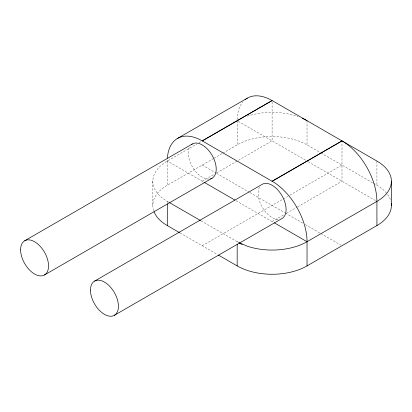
<?xml version="1.0" encoding="UTF-8"?>
<svg xmlns="http://www.w3.org/2000/svg" width="412" height="412" viewBox="0 0 412 412"><rect width="100%" height="100%" fill="white"/><g stroke="black" fill="none" stroke-linecap="round" stroke-linejoin="round"><path stroke-width="0.31" stroke-dasharray="2.06 1.54" d="M167.303 202.647L167.303 201.375A49.399 28.521 0 0 1 167.303 161.041L196.689 144.071M198.908 142.794L201.123 141.512M153.691 210.712A49.399 28.521 0 0 1 167.303 185.24L213.323 158.672M213.88 158.352L222.197 153.547M222.748 153.228L237.168 144.906A49.399 28.521 0 0 1 307.028 144.906L320.335 152.589M202.235 181.208L214.431 174.163M216.65 172.886L272.095 140.873L272.095 100.585M202.235 245.743L282.632 199.326M283.188 199.006L287.622 196.447M289.842 195.164L341.96 165.073M272.121 221.558L284.321 214.513M286.536 213.236L297.073 207.154M297.629 206.834L341.986 181.223L341.986 142.212M238.795 242.524L237.178 241.705L237.168 242.987M320.891 152.909L373.045 183.021M373.602 183.34L376.928 185.266A49.399 28.521 0 0 1 386.899 193.542M238.275 121.344L307.594 161.365M308.15 161.689L375.785 200.737M202.235 165.073L216.094 173.076M216.65 173.395L249.363 192.286M249.919 192.605L284.852 212.772M285.403 213.092L302.593 223.016M305.364 224.617L320.335 233.259M320.891 233.578L340.853 245.104M167.313 160.057A49.399 28.521 60 0 0 167.303 161.041L203.343 181.847M236.071 200.742L273.228 222.197M167.303 201.375L168.966 202.338M201.123 220.904L238.826 242.668M180.054 232.94L217.206 254.389M376.928 161.061L376.928 185.266M307.028 120.706L307.028 144.906M237.168 120.706L237.168 144.906M167.303 161.041L167.303 185.24M152.831 181.208L152.831 205.408M387.641 194.516A49.399 28.521 0 0 1 390.849 201.18M247.396 116.174A49.399 28.521 0 0 1 298.031 116.596M237.178 119.722A49.399 28.521 60 0 1 243.054 101.692M209.234 179.076A19.761 11.407 60 0 1 192.584 167.143A19.761 11.407 60 0 1 189.855 146.461M278.028 219.447A19.761 11.407 60 0 1 262.027 206.742A19.761 11.407 60 0 1 259.73 186.806"/><path stroke-width="0.62" d="M177.531 138.427L247.396 98.092M24.694 240.763L192.368 143.958M202.235 140.873L272.095 100.538L376.928 161.061A49.399 28.521 0 0 1 376.928 201.396L376.892 201.375A49.399 28.521 60 0 0 341.986 140.883L272.121 181.27L202.235 140.873A49.399 28.521 60 0 0 167.396 158.126M202.235 140.919L272.095 100.585A49.399 28.521 60 0 0 246.216 98.839M44.455 274.989L212.129 178.185M94.569 281.102L262.243 184.298A19.761 11.407 60 0 1 282.004 195.71A19.761 11.407 60 0 1 282.004 218.525L114.33 315.329M272.121 181.27L341.986 140.935M218.314 255.028L237.178 265.905A49.383 28.51 0 0 0 307.028 265.915L376.892 225.575A49.399 28.521 0 0 0 391.292 203.564M239.336 242.797L247.406 246.237A49.383 28.51 0 0 0 307.028 241.71L376.918 201.391L376.928 225.601M203.899 182.171L234.958 200.103M274.341 222.835L307.053 241.726A49.399 28.521 60 0 0 272.121 181.223M169.517 202.658L200.572 220.585M239.377 242.987L242.143 244.584M154.073 211.758A49.399 28.521 0 0 0 167.303 225.575L179.498 232.62M391.4 181.228L391.4 205.433M307.028 241.71L307.028 265.915M237.178 244.249L237.168 265.915M167.303 203.925L167.303 225.575M302.171 118.244A49.399 28.521 0 0 1 307.028 120.706M245.094 99.694A49.399 28.521 60 0 1 245.645 99.256M191.389 144.648A19.761 11.407 60 0 1 212.381 155.818A19.761 11.407 60 0 1 210.455 178.865M20.6 249.806A19.761 11.407 60 0 0 41.561 275.88A19.761 11.407 60 0 0 41.561 247.936A19.761 11.407 60 0 0 20.6 249.806M90.475 290.151A19.761 11.407 60 0 0 111.436 316.225A19.761 11.407 60 0 0 111.436 288.276A19.761 11.407 60 0 0 90.475 290.151"/></g></svg>
